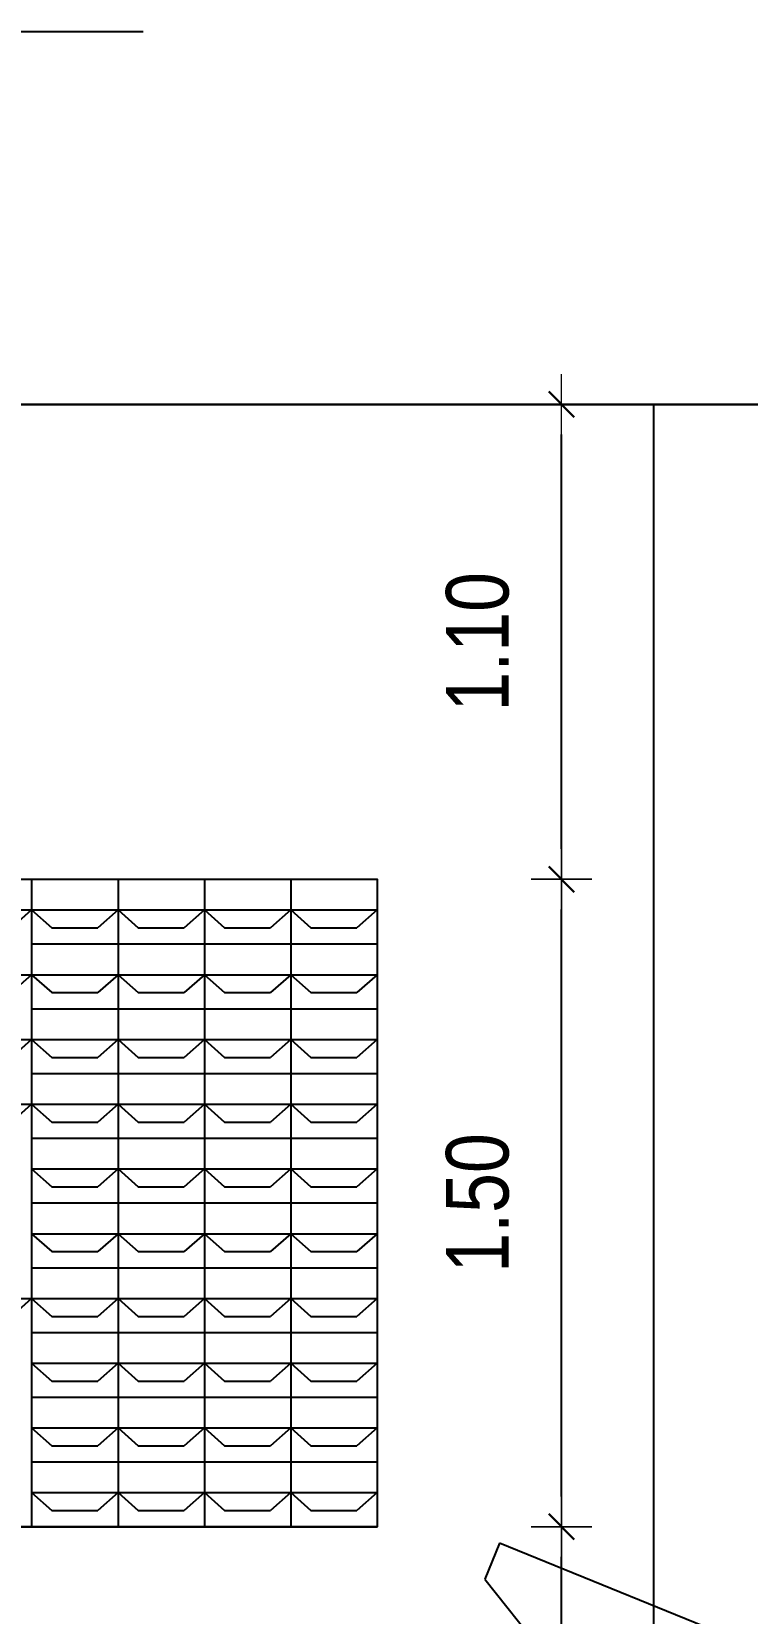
# Model space of a CAD drawing. Header units: millimetres. Extents: x 1170 to 1315, y 90 to 135.
# Drawn here: x 1199.158 to 1200.815, y 98.204 to 101.868 of the extents above; entities that cross this region are included whole.
import ezdxf

# ---------------------------------------------------------------- set-up
doc = ezdxf.new("R2010")
doc.units = ezdxf.units.MM
doc.header["$LTSCALE"] = 20
doc.header["$MEASUREMENT"] = 0
doc.layers.get('DEFPOINTS').update_dxf_attribs({"linetype": 'CONTINUOUS'})
doc.layers.add('COTA', color=7, linetype='CONTINUOUS')
for name, color, linetype, lineweight in [('E-Cta-W', 7, 'CONTINUOUS', 20), ('E-Pen-C', 4, 'CONTINUOUS', 15), ('E-Pen-G', 3, 'CONTINUOUS', 30)]:
    doc.layers.add(name, color=color, linetype=linetype, lineweight=lineweight)
doc.styles.add('F2', font='ARIALN.TTF')
doc.dimstyles.new('DIMENSION-1', dxfattribs={"dimtxt": 0.145, "dimasz": 0.07, "dimexe": 1, "dimexo": 0, "dimgap": 0.12, "dimtad": 1, "dimzin": 7, "dimdsep": 46, "dimtxsty": 'F2', "dimblk1": 'TRACO', "dimblk2": 'TRACO', "dimsah": 1, "dimcen": 1, "dimse1": 1, "dimse2": 1, "dimclrd": 4, "dimclre": 256, "dimclrt": 4, "dimadec": 8, "dimazin": 0, "dimtfac": 1, "dimtix": 1, "dimtmove": 2, "dimatfit": 3, "dimldrblk": 'TRACO', "dimfxl": 1, "dimtolj": 1, "dimtzin": 0, "dimarcsym": 0})
doc.dimstyles.get("Standard").update_dxf_attribs({"dimtxt": 0.18, "dimasz": 0.18, "dimexe": 0.18, "dimexo": 0.0625, "dimgap": 0.09, "dimtad": 0, "dimtih": 1, "dimtoh": 1, "dimdec": 4, "dimzin": 0, "dimdsep": 46, "dimtxsty": 'Standard', "dimcen": 0.09, "dimadec": 0, "dimazin": 0, "dimtfac": 1, "dimtdec": 4, "dimtofl": 0, "dimtmove": 0, "dimatfit": 3, "dimfxl": 1, "dimtolj": 1, "dimtzin": 0, "dimarcsym": 0})

# ---------------------------------------------------------------- blocks, each defined once
blk = doc.blocks.new('TRACO')
at = {"layer": 'E-Pen-C'}
for p, q in [((0, 1), (0, -1)), ((-1, 0), (1, 0))]:
    blk.add_line(p, q, dxfattribs=at)
at = {"layer": 'E-Pen-G'}
blk.add_line((-0.424, -0.424), (0.424, 0.424), dxfattribs=at)
blk = doc.blocks.new('*D420')
at = {"layer": 'COTA', "color": 4, "linetype": 'Continuous', "lineweight": -2}
blk.add_line((1197.7658, 99.9747), (1197.7658, 100.9347), dxfattribs=at)
at = {"layer": 'DEFPOINTS', "color": 0, "linetype": 'Continuous'}
for p in [(1197.7658, 101.0047), (1200.5979, 101.0047), (1196.9579, 99.9047)]:
    blk.add_point(p, dxfattribs=at)
at = {"layer": 'COTA', "color": 4, "linetype": 'Continuous', "lineweight": -2, "xscale": 0.07, "yscale": 0.07, "zscale": 0.07}
for p, rotation in [((1197.7658, 101.0047), 90), ((1197.7658, 99.9047), 270)]:
    blk.add_blockref('TRACO', p, dxfattribs=dict(at, rotation=rotation))
at = {"layer": 'COTA', "color": 4, "linetype": 'Continuous', "insert": (1197.5718, 100.4547), "char_height": 0.145, "attachment_point": 5, "rotation": 90, "style": 'F2'}
blk.add_mtext('\\A1;1.10', dxfattribs=at)
blk = doc.blocks.new('*D421')
at = {"layer": 'COTA', "color": 4, "linetype": 'Continuous', "lineweight": -2}
blk.add_line((1200.385, 95.1747), (1200.385, 98.3347), dxfattribs=at)
at = {"layer": 'DEFPOINTS', "color": 0, "linetype": 'Continuous'}
for p in [(1199.2762, 98.4047), (1200.385, 98.4047), (1199.2762, 95.1047)]:
    blk.add_point(p, dxfattribs=at)
at = {"layer": 'COTA', "color": 4, "linetype": 'Continuous', "lineweight": -2, "xscale": 0.07, "yscale": 0.07, "zscale": 0.07}
for p, rotation in [((1200.385, 98.4047), 90), ((1200.385, 95.1047), 270)]:
    blk.add_blockref('TRACO', p, dxfattribs=dict(at, rotation=rotation))
at = {"layer": 'COTA', "color": 4, "linetype": 'Continuous', "insert": (1200.191, 96.7547), "char_height": 0.145, "attachment_point": 5, "rotation": 90, "style": 'F2'}
blk.add_mtext('\\A1;3.30', dxfattribs=at)
blk = doc.blocks.new('*D422')
at = {"layer": 'COTA', "color": 4, "linetype": 'Continuous', "lineweight": -2}
blk.add_line((1200.385, 98.4747), (1200.385, 99.8347), dxfattribs=at)
at = {"layer": 'DEFPOINTS', "color": 0, "linetype": 'Continuous'}
for p in [(1199.9579, 99.9047), (1200.385, 99.9047), (1199.2762, 98.4047)]:
    blk.add_point(p, dxfattribs=at)
at = {"layer": 'COTA', "color": 4, "linetype": 'Continuous', "lineweight": -2, "xscale": 0.07, "yscale": 0.07, "zscale": 0.07}
for p, rotation in [((1200.385, 99.9047), 90), ((1200.385, 98.4047), 270)]:
    blk.add_blockref('TRACO', p, dxfattribs=dict(at, rotation=rotation))
at = {"layer": 'COTA', "color": 4, "linetype": 'Continuous', "insert": (1200.191, 99.1547), "char_height": 0.145, "attachment_point": 5, "rotation": 90, "style": 'F2'}
blk.add_mtext('\\A1;1.50', dxfattribs=at)
blk = doc.blocks.new('*D423')
at = {"layer": 'COTA', "color": 4, "linetype": 'Continuous', "lineweight": -2}
blk.add_line((1200.385, 99.9747), (1200.385, 100.9347), dxfattribs=at)
at = {"layer": 'DEFPOINTS', "color": 0, "linetype": 'Continuous'}
for p in [(1200.385, 101.0047), (1200.5979, 101.0047), (1199.9579, 99.9047)]:
    blk.add_point(p, dxfattribs=at)
at = {"layer": 'COTA', "color": 4, "linetype": 'Continuous', "lineweight": -2, "xscale": 0.07, "yscale": 0.07, "zscale": 0.07}
for p, rotation in [((1200.385, 101.0047), 90), ((1200.385, 99.9047), 270)]:
    blk.add_blockref('TRACO', p, dxfattribs=dict(at, rotation=rotation))
at = {"layer": 'COTA', "color": 4, "linetype": 'Continuous', "insert": (1200.191, 100.4547), "char_height": 0.145, "attachment_point": 5, "rotation": 90, "style": 'F2'}
blk.add_mtext('\\A1;1.10', dxfattribs=at)

msp = doc.modelspace()

# ---------------------------------------------------------------- linework, layer by layer
at = {"layer": 'COTA', "color": 8, "linetype": 'Continuous'}
for p, q in [((1218.5666, 101.0047), (1196.4679, 101.0047)), ((1196.4679, 101.0047), (1218.5666, 101.0047)), ((1200.5979, 101.0047), (1200.5979, 95.1047)), ((1196.9579, 99.9047), (1199.9579, 99.9047)), ((1196.9579, 99.9047), (1199.9579, 99.9047)), ((1199.1579, 99.9047), (1199.1579, 99.7547)), ((1199.3579, 99.9047), (1199.3579, 99.7547)), ((1199.5579, 99.9047), (1199.5579, 99.7547)), ((1199.7579, 99.9047), (1199.7579, 99.7547)), ((1199.9579, 99.9047), (1199.9579, 98.4047)), ((1198.9579, 99.8335), (1199.1579, 99.8335)), ((1199.1579, 99.8335), (1199.111, 99.792)), ((1199.1579, 99.8335), (1199.2047, 99.792)), ((1199.1579, 99.8335), (1199.3579, 99.8335)), ((1199.3579, 99.8335), (1199.311, 99.792)), ((1199.3579, 99.8335), (1199.4047, 99.792)), ((1199.3579, 99.8335), (1199.5579, 99.8335)), ((1199.5579, 99.8335), (1199.511, 99.792)), ((1199.5579, 99.8335), (1199.6047, 99.792)), ((1199.5579, 99.8335), (1199.7579, 99.8335)), ((1199.7579, 99.8335), (1199.711, 99.792)), ((1199.7579, 99.8335), (1199.8047, 99.792)), ((1199.7579, 99.8335), (1199.9579, 99.8335)), ((1199.9579, 99.8335), (1199.911, 99.792)), ((1199.2047, 99.792), (1199.311, 99.792)), ((1199.4047, 99.792), (1199.511, 99.792)), ((1199.6047, 99.792), (1199.711, 99.792)), ((1199.8047, 99.792), (1199.911, 99.792)), ((1199.1579, 99.7547), (1199.1579, 99.6047)), ((1199.1579, 99.7547), (1199.3579, 99.7547)), ((1199.3579, 99.7547), (1199.3579, 99.6047)), ((1199.3579, 99.7547), (1199.5579, 99.7547)), ((1199.5579, 99.7547), (1199.5579, 99.6047)), ((1199.5579, 99.7547), (1199.7579, 99.7547)), ((1199.7579, 99.7547), (1199.7579, 99.6047)), ((1199.7579, 99.7547), (1199.9579, 99.7547)), ((1198.9579, 99.6835), (1199.1579, 99.6835)), ((1199.1579, 99.6835), (1199.111, 99.642)), ((1199.1579, 99.6835), (1199.2047, 99.642)), ((1199.1579, 99.6835), (1199.3579, 99.6835)), ((1199.3579, 99.6835), (1199.311, 99.642)), ((1199.3579, 99.6835), (1199.4047, 99.642)), ((1199.3579, 99.6835), (1199.5579, 99.6835)), ((1199.5579, 99.6835), (1199.511, 99.642)), ((1199.5579, 99.6835), (1199.6047, 99.642)), ((1199.5579, 99.6835), (1199.7579, 99.6835)), ((1199.7579, 99.6835), (1199.711, 99.642)), ((1199.7579, 99.6835), (1199.8047, 99.642)), ((1199.7579, 99.6835), (1199.9579, 99.6835)), ((1199.9579, 99.6835), (1199.911, 99.642)), ((1199.2047, 99.642), (1199.311, 99.642)), ((1199.4047, 99.642), (1199.511, 99.642)), ((1199.6047, 99.642), (1199.711, 99.642)), ((1199.8047, 99.642), (1199.911, 99.642)), ((1199.1579, 99.6047), (1199.1579, 99.4547)), ((1199.1579, 99.6047), (1199.3579, 99.6047)), ((1199.3579, 99.6047), (1199.3579, 99.4547)), ((1199.3579, 99.6047), (1199.5579, 99.6047)), ((1199.5579, 99.6047), (1199.5579, 99.4547)), ((1199.5579, 99.6047), (1199.7579, 99.6047)), ((1199.7579, 99.6047), (1199.7579, 99.4547)), ((1199.7579, 99.6047), (1199.9579, 99.6047)), ((1198.9579, 99.5335), (1199.1579, 99.5335)), ((1199.1579, 99.5335), (1199.111, 99.492)), ((1199.1579, 99.5335), (1199.2047, 99.492)), ((1199.1579, 99.5335), (1199.3579, 99.5335)), ((1199.3579, 99.5335), (1199.311, 99.492)), ((1199.3579, 99.5335), (1199.4047, 99.492)), ((1199.3579, 99.5335), (1199.5579, 99.5335)), ((1199.5579, 99.5335), (1199.511, 99.492)), ((1199.5579, 99.5335), (1199.6047, 99.492)), ((1199.5579, 99.5335), (1199.7579, 99.5335)), ((1199.7579, 99.5335), (1199.711, 99.492)), ((1199.7579, 99.5335), (1199.8047, 99.492)), ((1199.7579, 99.5335), (1199.9579, 99.5335)), ((1199.9579, 99.5335), (1199.911, 99.492)), ((1199.2047, 99.492), (1199.311, 99.492)), ((1199.4047, 99.492), (1199.511, 99.492)), ((1199.6047, 99.492), (1199.711, 99.492)), ((1199.8047, 99.492), (1199.911, 99.492)), ((1199.1579, 99.4547), (1199.1579, 99.3047)), ((1199.1579, 99.4547), (1199.3579, 99.4547)), ((1199.3579, 99.4547), (1199.3579, 99.3047)), ((1199.3579, 99.4547), (1199.5579, 99.4547)), ((1199.5579, 99.4547), (1199.5579, 99.3047)), ((1199.5579, 99.4547), (1199.7579, 99.4547)), ((1199.7579, 99.4547), (1199.7579, 99.3047)), ((1199.7579, 99.4547), (1199.9579, 99.4547)), ((1198.9579, 99.3835), (1199.1579, 99.3835)), ((1199.1579, 99.3835), (1199.111, 99.342)), ((1199.1579, 99.3835), (1199.2047, 99.342)), ((1199.1579, 99.3835), (1199.3579, 99.3835)), ((1199.3579, 99.3835), (1199.311, 99.342)), ((1199.3579, 99.3835), (1199.4047, 99.342)), ((1199.3579, 99.3835), (1199.5579, 99.3835)), ((1199.5579, 99.3835), (1199.511, 99.342)), ((1199.5579, 99.3835), (1199.6047, 99.342)), ((1199.5579, 99.3835), (1199.7579, 99.3835)), ((1199.7579, 99.3835), (1199.711, 99.342)), ((1199.7579, 99.3835), (1199.8047, 99.342)), ((1199.7579, 99.3835), (1199.9579, 99.3835)), ((1199.9579, 99.3835), (1199.911, 99.342)), ((1199.2047, 99.342), (1199.311, 99.342)), ((1199.4047, 99.342), (1199.511, 99.342)), ((1199.6047, 99.342), (1199.711, 99.342)), ((1199.8047, 99.342), (1199.911, 99.342)), ((1199.1579, 99.3047), (1199.1579, 99.1547)), ((1199.1579, 99.3047), (1199.3579, 99.3047)), ((1199.3579, 99.3047), (1199.3579, 99.1547)), ((1199.3579, 99.3047), (1199.5579, 99.3047)), ((1199.5579, 99.3047), (1199.5579, 99.1547)), ((1199.5579, 99.3047), (1199.7579, 99.3047)), ((1199.7579, 99.3047), (1199.7579, 99.1547)), ((1199.7579, 99.3047), (1199.9579, 99.3047)), ((1199.1579, 99.2335), (1199.2047, 99.192)), ((1199.1579, 99.2335), (1199.3579, 99.2335)), ((1199.3579, 99.2335), (1199.311, 99.192)), ((1199.3579, 99.2335), (1199.4047, 99.192)), ((1199.3579, 99.2335), (1199.5579, 99.2335)), ((1199.5579, 99.2335), (1199.511, 99.192)), ((1199.5579, 99.2335), (1199.6047, 99.192)), ((1199.5579, 99.2335), (1199.7579, 99.2335)), ((1199.7579, 99.2335), (1199.711, 99.192)), ((1199.7579, 99.2335), (1199.8047, 99.192)), ((1199.7579, 99.2335), (1199.9579, 99.2335)), ((1199.9579, 99.2335), (1199.911, 99.192)), ((1199.2047, 99.192), (1199.311, 99.192)), ((1199.4047, 99.192), (1199.511, 99.192)), ((1199.6047, 99.192), (1199.711, 99.192)), ((1199.8047, 99.192), (1199.911, 99.192)), ((1199.1579, 99.1547), (1199.1579, 99.0047)), ((1199.1579, 99.1547), (1199.3579, 99.1547)), ((1199.3579, 99.1547), (1199.3579, 99.0047)), ((1199.3579, 99.1547), (1199.5579, 99.1547)), ((1199.5579, 99.1547), (1199.5579, 99.0047)), ((1199.5579, 99.1547), (1199.7579, 99.1547)), ((1199.7579, 99.1547), (1199.7579, 99.0047)), ((1199.7579, 99.1547), (1199.9579, 99.1547)), ((1199.1579, 99.0835), (1199.2047, 99.042)), ((1199.1579, 99.0835), (1199.3579, 99.0835)), ((1199.3579, 99.0835), (1199.311, 99.042)), ((1199.3579, 99.0835), (1199.4047, 99.042)), ((1199.3579, 99.0835), (1199.5579, 99.0835)), ((1199.5579, 99.0835), (1199.511, 99.042)), ((1199.5579, 99.0835), (1199.6047, 99.042)), ((1199.5579, 99.0835), (1199.7579, 99.0835)), ((1199.7579, 99.0835), (1199.711, 99.042)), ((1199.7579, 99.0835), (1199.8047, 99.042)), ((1199.7579, 99.0835), (1199.9579, 99.0835)), ((1199.9579, 99.0835), (1199.911, 99.042)), ((1199.2047, 99.042), (1199.311, 99.042)), ((1199.4047, 99.042), (1199.511, 99.042)), ((1199.6047, 99.042), (1199.711, 99.042)), ((1199.8047, 99.042), (1199.911, 99.042)), ((1199.1579, 99.0047), (1199.1579, 98.8547)), ((1199.1579, 99.0047), (1199.3579, 99.0047)), ((1199.3579, 99.0047), (1199.3579, 98.8547)), ((1199.3579, 99.0047), (1199.5579, 99.0047)), ((1199.5579, 99.0047), (1199.5579, 98.8547)), ((1199.5579, 99.0047), (1199.7579, 99.0047)), ((1199.7579, 99.0047), (1199.7579, 98.8547)), ((1199.7579, 99.0047), (1199.9579, 99.0047)), ((1198.9579, 98.9335), (1199.1579, 98.9335)), ((1199.1579, 98.9335), (1199.111, 98.892)), ((1199.1579, 98.9335), (1199.2047, 98.892)), ((1199.1579, 98.9335), (1199.3579, 98.9335)), ((1199.3579, 98.9335), (1199.311, 98.892)), ((1199.3579, 98.9335), (1199.4047, 98.892)), ((1199.3579, 98.9335), (1199.5579, 98.9335)), ((1199.5579, 98.9335), (1199.511, 98.892)), ((1199.5579, 98.9335), (1199.6047, 98.892)), ((1199.5579, 98.9335), (1199.7579, 98.9335)), ((1199.7579, 98.9335), (1199.711, 98.892)), ((1199.7579, 98.9335), (1199.8047, 98.892)), ((1199.7579, 98.9335), (1199.9579, 98.9335)), ((1199.9579, 98.9335), (1199.911, 98.892)), ((1199.2047, 98.892), (1199.311, 98.892)), ((1199.4047, 98.892), (1199.511, 98.892)), ((1199.6047, 98.892), (1199.711, 98.892)), ((1199.8047, 98.892), (1199.911, 98.892)), ((1199.1579, 98.8547), (1199.1579, 98.7047)), ((1199.1579, 98.8547), (1199.3579, 98.8547)), ((1199.3579, 98.8547), (1199.3579, 98.7047)), ((1199.3579, 98.8547), (1199.5579, 98.8547)), ((1199.5579, 98.8547), (1199.5579, 98.7047)), ((1199.5579, 98.8547), (1199.7579, 98.8547)), ((1199.7579, 98.8547), (1199.7579, 98.7047)), ((1199.7579, 98.8547), (1199.9579, 98.8547)), ((1199.1579, 98.7835), (1199.2047, 98.742)), ((1199.1579, 98.7835), (1199.3579, 98.7835)), ((1199.3579, 98.7835), (1199.311, 98.742)), ((1199.3579, 98.7835), (1199.4047, 98.742)), ((1199.3579, 98.7835), (1199.5579, 98.7835)), ((1199.5579, 98.7835), (1199.511, 98.742)), ((1199.5579, 98.7835), (1199.6047, 98.742)), ((1199.5579, 98.7835), (1199.7579, 98.7835)), ((1199.7579, 98.7835), (1199.711, 98.742)), ((1199.7579, 98.7835), (1199.8047, 98.742)), ((1199.7579, 98.7835), (1199.9579, 98.7835)), ((1199.9579, 98.7835), (1199.911, 98.742)), ((1199.2047, 98.742), (1199.311, 98.742)), ((1199.4047, 98.742), (1199.511, 98.742)), ((1199.6047, 98.742), (1199.711, 98.742)), ((1199.8047, 98.742), (1199.911, 98.742)), ((1199.1579, 98.7047), (1199.1579, 98.5547)), ((1199.1579, 98.7047), (1199.3579, 98.7047)), ((1199.3579, 98.7047), (1199.3579, 98.5547)), ((1199.3579, 98.7047), (1199.5579, 98.7047)), ((1199.5579, 98.7047), (1199.5579, 98.5547)), ((1199.5579, 98.7047), (1199.7579, 98.7047)), ((1199.7579, 98.7047), (1199.7579, 98.5547)), ((1199.7579, 98.7047), (1199.9579, 98.7047)), ((1199.1579, 98.6335), (1199.2047, 98.592)), ((1199.1579, 98.6335), (1199.3579, 98.6335)), ((1199.3579, 98.6335), (1199.311, 98.592)), ((1199.3579, 98.6335), (1199.4047, 98.592)), ((1199.3579, 98.6335), (1199.5579, 98.6335)), ((1199.5579, 98.6335), (1199.511, 98.592)), ((1199.5579, 98.6335), (1199.6047, 98.592)), ((1199.5579, 98.6335), (1199.7579, 98.6335)), ((1199.7579, 98.6335), (1199.711, 98.592)), ((1199.7579, 98.6335), (1199.8047, 98.592)), ((1199.7579, 98.6335), (1199.9579, 98.6335)), ((1199.9579, 98.6335), (1199.911, 98.592)), ((1199.2047, 98.592), (1199.311, 98.592)), ((1199.4047, 98.592), (1199.511, 98.592)), ((1199.6047, 98.592), (1199.711, 98.592)), ((1199.8047, 98.592), (1199.911, 98.592)), ((1199.1579, 98.5547), (1199.1579, 98.4047)), ((1199.1579, 98.5547), (1199.3579, 98.5547)), ((1199.3579, 98.5547), (1199.3579, 98.4047)), ((1199.3579, 98.5547), (1199.5579, 98.5547)), ((1199.5579, 98.5547), (1199.5579, 98.4047)), ((1199.5579, 98.5547), (1199.7579, 98.5547)), ((1199.7579, 98.5547), (1199.7579, 98.4047)), ((1199.7579, 98.5547), (1199.9579, 98.5547)), ((1199.1579, 98.4835), (1199.2047, 98.442)), ((1199.1579, 98.4835), (1199.3579, 98.4835)), ((1199.3579, 98.4835), (1199.311, 98.442)), ((1199.3579, 98.4835), (1199.4047, 98.442)), ((1199.3579, 98.4835), (1199.5579, 98.4835)), ((1199.5579, 98.4835), (1199.511, 98.442)), ((1199.5579, 98.4835), (1199.6047, 98.442)), ((1199.5579, 98.4835), (1199.7579, 98.4835)), ((1199.7579, 98.4835), (1199.711, 98.442)), ((1199.7579, 98.4835), (1199.8047, 98.442)), ((1199.7579, 98.4835), (1199.9579, 98.4835)), ((1199.9579, 98.4835), (1199.911, 98.442)), ((1199.2047, 98.442), (1199.311, 98.442)), ((1199.4047, 98.442), (1199.511, 98.442)), ((1199.6047, 98.442), (1199.711, 98.442)), ((1199.8047, 98.442), (1199.911, 98.442)), ((1196.9579, 98.4047), (1199.9579, 98.4047)), ((1200.2413, 98.3667), (1200.2071, 98.2828)), ((1200.8907, 98.1025), (1200.2413, 98.3667)), ((1200.2071, 98.2828), (1200.6693, 97.7067))]:
    msp.add_line(p, q, dxfattribs=at)
msp.add_lwpolyline([(1196.9579, 99.9047), (1199.9579, 99.9047), (1199.9579, 98.4047), (1196.9579, 98.4047)], close=True, dxfattribs=at)

# ---------------------------------------------------------------- dimensions: what is measured, and where the dimension line sits
at = {"layer": 'COTA', "color": 7, "linetype": 'Continuous'}
for base, p1, p2, picture, middle in [((1197.7658, 101.0047), (1196.9579, 99.9047), (1200.5979, 101.0047), '*D420', (1197.5718, 100.4547)), ((1200.385, 101.0047), (1199.9579, 99.9047), (1200.5979, 101.0047), '*D423', (1200.191, 100.4547)), ((1200.385, 99.9047), (1199.2762, 98.4047), (1199.9579, 99.9047), '*D422', (1200.191, 99.1547))]:
    dim = msp.add_linear_dim(base=base, p1=p1, p2=p2, angle=90, dimstyle='DIMENSION-1', override={"dimadec": 0, "dimfxl": 0.04}, dxfattribs=at)
    dim.commit()
    dim.dimension.update_dxf_attribs({"geometry": picture, "text_midpoint": middle})
at = {"layer": 'COTA', "color": 8, "linetype": 'Continuous'}
dim = msp.add_linear_dim(base=(1200.385, 98.4047), p1=(1199.2762, 95.1047), p2=(1199.2762, 98.4047), angle=90, dimstyle='DIMENSION-1', override={"dimadec": 0, "dimfxl": 0.04}, dxfattribs=at)
dim.commit()
dim.dimension.update_dxf_attribs({"geometry": '*D421', "text_midpoint": (1200.191, 96.7547)})

# ---------------------------------------------------------------- leaders
at = {"layer": 'E-Cta-W', "color": 4}
msp.add_leader([(1196.0674, 100.9028), (1196.3061, 101.8683), (1199.4161, 101.8683)], dimstyle='Standard', dxfattribs=at)

doc.saveas('drawing.dxf')
